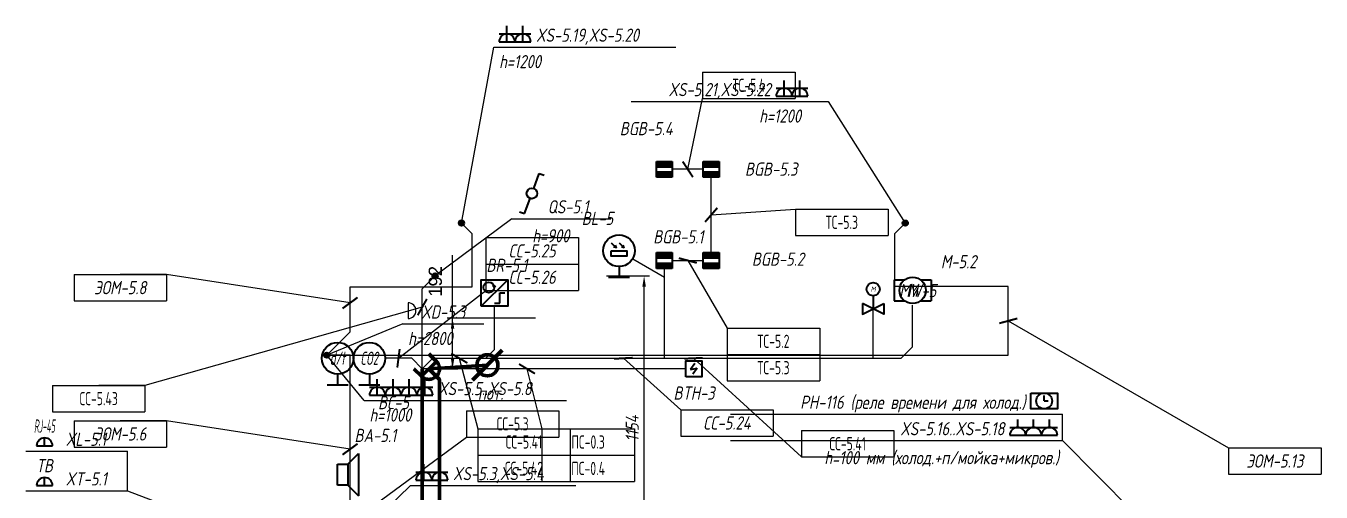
# Model space of a CAD drawing. Header units: millimetres. Extents: x -14566 to 16488, y -7315 to 17206.
# Drawn here: x 11392 to 16295, y 15442 to 17206 of the extents above; entities that cross this region are included whole.
import ezdxf
from ezdxf.enums import TextEntityAlignment as Align

# ---------------------------------------------------------------- set-up
doc = ezdxf.new("R2010")
doc.units = ezdxf.units.MM
doc.linetypes.add('DASHED', pattern=[19.05, 12.7, -6.35])
for name, color, linetype in [('02 Розетки', 7, 'Continuous'), ('04 Освещение', 7, 'Continuous'), ('05 Слаботочка', 7, 'Continuous'), ('06 Авт-ка климата', 7, 'Continuous'), ('07 Авт-ка общая', 7, 'Continuous'), ('08 Пож. и техн. сигн.', 7, 'Continuous'), ('09 ДСУП', 7, 'Continuous'), ('12 Трассы и коробки 220', 7, 'Continuous'), ('13 Трассы и коробки слаботочки', 7, 'Continuous'), ('14 Лотки', 7, 'Continuous')]:
    doc.layers.add(name, color=color, linetype=linetype)
doc.styles.add('GOST typeA', font='')
doc.styles.get("Standard").update_dxf_attribs({"font": 'arial.ttf'})
doc.styles.add('ГОСТ-ISOCPEUR', font='isocpeui.ttf', dxfattribs={"width": 0.8})
doc.styles.get('GOST typeA').set_extended_font_data('GOST type A')
doc.linetypes.add('220V_LINE', pattern='A,0.2,-0.05,["~220V",Standard,S=0.1,R=0,X=0,Y=-0.05],-0.4,0.1', length=0.75)
doc.dimstyles.new('ISO-25', dxfattribs={"dimtxt": 2.5, "dimasz": 2.5, "dimexe": 1.25, "dimexo": 0.625, "dimtad": 1, "dimtxsty": 'Standard', "dimcen": 2.5, "dimadec": 0, "dimazin": 0, "dimtfac": 1, "dimtmove": 0, "dimatfit": 3, "dimfxl": 1, "dimarcsym": 0})

# ---------------------------------------------------------------- blocks, each defined once
blk = doc.blocks.new('электродвигатель')
at = {"color": 0, "lineweight": -2}
for p, q in [((0, 4), (0, 0)), ((0, 4), (2, 4)), ((5, 4), (7, 4)), ((7, 4), (7, 0)), ((0, 0), (2, 0)), ((5, 0), (7, 0))]:
    blk.add_line(p, q, dxfattribs=at)
blk.add_circle((3.5, 2), 2.5, dxfattribs=at)
at = {"color": 0, "lineweight": -2, "style": 'ГОСТ-ISOCPEUR', "width": 0.8}
blk.add_text('M', height=2.5, rotation=360, dxfattribs=at).set_placement((3.5, 2), align=Align.MIDDLE_CENTER)
blk = doc.blocks.new('энкодер')
at = {"color": 0, "lineweight": -2}
for p, q in [((0, 0), (5, 5)), ((2.43, 3.56), (2.2, 3.9)), ((2.43, 3.56), (2.66, 3.9)), ((3.48, 0.56), (3.48, 2.56)), ((3.48, 2.56), (4.48, 2.56)), ((2.48, 0.56), (3.48, 0.56))]:
    blk.add_line(p, q, dxfattribs=at)
blk.add_lwpolyline([(0, 0), (0, 5), (5, 5), (5, 0)], close=True, dxfattribs=at)
blk.add_circle((1.43, 3.56), 1, dxfattribs=at)
blk = doc.blocks.new('дымовой')
at = {"color": 0, "lineweight": -2}
for p, q in [((-1.3, 2.5), (-2.11, 1.35)), ((-2.11, 1.35), (-0.89, 1.65)), ((-0.89, 1.65), (-1.71, 0.5))]:
    blk.add_line(p, q, dxfattribs=at)
blk.add_lwpolyline([(-3, 0), (-3, 3), (0, 3), (0, 0)], close=True, dxfattribs=at)
blk = doc.blocks.new('геркон')
at = {"lineweight": -2}
for points in [[(3, 2), (3, 3), (0, 3), (0, 2)], [(3, 0), (3, 1), (0, 1), (0, 0)]]:
    blk.add_hatch(color=0, dxfattribs=at).paths.add_polyline_path(points)
at = {"color": 0, "lineweight": -2}
for p, q in [((0, 0), (0, 3)), ((0, 3), (3, 3)), ((3, 3), (3, 0)), ((0, 2), (3, 2)), ((0, 1), (3, 1)), ((3, 0), (0, 0))]:
    blk.add_line(p, q, dxfattribs=at)
blk = doc.blocks.new('вентиль с электроприводом')
at = {"color": 0, "linetype": 'DASHED', "lineweight": -2}
blk.add_line((0, 2.5), (0, 0), dxfattribs=at)
at = {"color": 0, "lineweight": -2}
for points in [[(-2, 1), (-2, -1), (0, 0), (-2, 1)], [(2, 1), (2, -1), (0, 0), (2, 1)]]:
    blk.add_lwpolyline(points, dxfattribs=at)
blk.add_circle((0, 3.75), 1.25, dxfattribs=at)
at = {"color": 0, "lineweight": -2, "style": 'ГОСТ-ISOCPEUR', "width": 0.8}
blk.add_text('M', height=1, rotation=360, dxfattribs=at).set_placement((0, 3.75), align=Align.MIDDLE_CENTER)
blk = doc.blocks.new('розетка скрытая трехполюсная')
at = {"color": 0, "lineweight": -2}
for p, q in [((0, 0), (0, 3)), ((-1.5, 1.5), (1.5, 1.5)), ((-1.5, 0), (1.5, 0))]:
    blk.add_line(p, q, dxfattribs=at)
blk.add_arc((0, 0), 1.5, 0, 180, dxfattribs=at)
blk = doc.blocks.new('коробка коммутационная')
at = {"color": 0}
blk.add_line((0, 3), (0, 0), dxfattribs=at)
blk.add_arc((0, 1.5), 1.5, 270, 90, dxfattribs=at)
blk = doc.blocks.new('*T151')
at = {"layer": '02 Розетки', "color": 0, "lineweight": -2}
for p, q in [((0, 0), (350, 0)), ((0, 0), (0, -100)), ((350, 0), (350, -100)), ((0, -100), (350, -100))]:
    blk.add_line(p, q, dxfattribs=at)
at = {"layer": '02 Розетки', "color": 0, "insert": (175, -50), "char_height": 50, "width": 330, "attachment_point": 5, "style": 'ГОСТ-ISOCPEUR'}
blk.add_mtext('{ЭОМ-5.6}', dxfattribs=at)
blk = doc.blocks.new('*T152')
at = {"layer": '02 Розетки', "color": 0, "lineweight": -2}
for p, q in [((0, 0), (350, 0)), ((0, 0), (0, -100)), ((350, 0), (350, -100)), ((0, -100), (350, -100))]:
    blk.add_line(p, q, dxfattribs=at)
at = {"layer": '02 Розетки', "color": 0, "insert": (175, -50), "char_height": 50, "width": 330, "attachment_point": 5, "style": 'ГОСТ-ISOCPEUR'}
blk.add_mtext('{ЭОМ-5.8}', dxfattribs=at)
blk = doc.blocks.new('*T153')
at = {"layer": '02 Розетки', "color": 0, "lineweight": -2}
for p, q in [((0, 0), (350, 0)), ((0, 0), (0, -100)), ((350, 0), (350, -100)), ((0, -100), (350, -100))]:
    blk.add_line(p, q, dxfattribs=at)
at = {"layer": '02 Розетки', "color": 0, "insert": (175, -50), "char_height": 50, "width": 330, "attachment_point": 5, "style": 'ГОСТ-ISOCPEUR'}
blk.add_mtext('{ЭОМ-5.13}', dxfattribs=at)
blk = doc.blocks.new('кнопка жалюзи')
at = {"color": 0, "lineweight": -2}
for p, q in [((0.35, 0.94), (1.39, 3.78)), ((1.39, 3.78), (2.34, 3.45)), ((-1.39, -3.78), (-0.35, -0.94)), ((-2.34, -3.45), (-1.39, -3.78))]:
    blk.add_line(p, q, dxfattribs=at)
blk.add_circle((0, 0), 1, dxfattribs=at)
blk = doc.blocks.new('громкоговоритель')
at = {"color": 0, "lineweight": -2}
for p, q in [((2, 2), (4, 4)), ((4, 4), (4, -4)), ((0, -2), (0, 2)), ((0, 2), (2, 2)), ((2, 2), (2, -2)), ((2, -2), (0, -2)), ((2, -2), (4, -4))]:
    blk.add_line(p, q, dxfattribs=at)
blk = doc.blocks.new('розетка RJ-45')
at = {"color": 0, "lineweight": -2}
for p, q in [((-1.5, 0), (1.5, 0)), ((0, 0), (0, 1.5))]:
    blk.add_line(p, q, dxfattribs=at)
blk.add_arc((0, 0), 1.5, 0, 180, dxfattribs=at)
at = {"color": 0, "lineweight": -2, "style": 'ГОСТ-ISOCPEUR', "width": 0.4}
blk.add_text('RJ-45', height=2.5, dxfattribs=at).set_placement((0, 2.5), align=Align.CENTER)
blk = doc.blocks.new('розетка ТВ')
at = {"color": 0, "lineweight": -2}
for p, q in [((-1.5, 0), (1.5, 0)), ((0, 0), (0, 1.5))]:
    blk.add_line(p, q, dxfattribs=at)
blk.add_arc((0, 0), 1.5, 0, 180, dxfattribs=at)
at = {"color": 0, "lineweight": -2, "style": 'ГОСТ-ISOCPEUR', "width": 0.8}
blk.add_text('ТВ', height=2.5, dxfattribs=at).set_placement((0, 2.5), align=Align.CENTER)
blk = doc.blocks.new('*T315')
at = {"layer": '06 Авт-ка климата', "color": 0, "lineweight": -2}
for p, q in [((0, 0), (350, 0)), ((0, 0), (0, -100)), ((350, 0), (350, -100)), ((0, -100), (350, -100))]:
    blk.add_line(p, q, dxfattribs=at)
at = {"layer": '06 Авт-ка климата', "color": 0, "insert": (175, -50), "char_height": 50, "width": 330, "attachment_point": 5, "style": 'ГОСТ-ISOCPEUR'}
blk.add_mtext('{СС-5.24}', dxfattribs=at)
blk = doc.blocks.new('*T316')
at = {"layer": '06 Авт-ка климата', "color": 0, "lineweight": -2}
for p, q in [((0, 0), (350, 0)), ((0, 0), (0, -200)), ((350, 0), (350, -200)), ((0, -100), (350, -100)), ((0, -200), (350, -200))]:
    blk.add_line(p, q, dxfattribs=at)
at = {"layer": '06 Авт-ка климата', "color": 0, "char_height": 50, "width": 330, "attachment_point": 5, "style": 'ГОСТ-ISOCPEUR'}
for s, insert in [('{СС-5.25}', (175, -50)), ('{СС-5.26}', (175, -150))]:
    blk.add_mtext(s, dxfattribs=dict(at, insert=insert))
blk = doc.blocks.new('*T366')
at = {"layer": '05 Слаботочка', "color": 0, "lineweight": -2}
for p, q in [((0, 0), (350, 0)), ((0, 0), (0, -100)), ((350, 0), (350, -100)), ((0, -100), (350, -100))]:
    blk.add_line(p, q, dxfattribs=at)
at = {"layer": '05 Слаботочка', "color": 0, "insert": (175, -50), "char_height": 50, "width": 330, "attachment_point": 5, "style": 'GOST typeA'}
blk.add_mtext('{\\W0.8;СС-5.3}', dxfattribs=at)
blk = doc.blocks.new('*T393')
at = {"layer": '07 Авт-ка общая', "color": 0, "lineweight": -2}
for p, q in [((0, 0), (350, 0)), ((0, 0), (0, -100)), ((350, 0), (350, -100)), ((0, -100), (350, -100))]:
    blk.add_line(p, q, dxfattribs=at)
at = {"layer": '07 Авт-ка общая', "color": 0, "insert": (175, -50), "char_height": 50, "width": 330, "attachment_point": 5, "style": 'GOST typeA'}
blk.add_mtext('{\\W0.8;СС-5.41}', dxfattribs=at)
blk = doc.blocks.new('*T394')
at = {"layer": '07 Авт-ка общая', "color": 0, "lineweight": -2}
for p, q in [((0, 0), (350, 0)), ((0, 0), (0, -200)), ((350, 0), (350, -200)), ((0, -100), (350, -100)), ((0, -200), (350, -200))]:
    blk.add_line(p, q, dxfattribs=at)
at = {"layer": '07 Авт-ка общая', "color": 0, "char_height": 50, "width": 330, "attachment_point": 5, "style": 'GOST typeA'}
for s, insert in [('{\\W0.8;СС-5.41}', (175, -50)), ('{\\W0.8;СС-5.42}', (175, -150))]:
    blk.add_mtext(s, dxfattribs=dict(at, insert=insert))
blk = doc.blocks.new('*T395')
at = {"layer": '07 Авт-ка общая', "color": 0, "lineweight": -2}
for p, q in [((0, 0), (350, 0)), ((0, 0), (0, -100)), ((350, 0), (350, -100)), ((0, -100), (350, -100))]:
    blk.add_line(p, q, dxfattribs=at)
at = {"layer": '07 Авт-ка общая', "color": 0, "insert": (175, -50), "char_height": 50, "width": 330, "attachment_point": 5, "style": 'GOST typeA'}
blk.add_mtext('{\\W0.8;СС-5.43}', dxfattribs=at)
blk = doc.blocks.new('*T423')
at = {"layer": '08 Пож. и техн. сигн.', "color": 0, "lineweight": -2}
for p, q in [((0, 0), (350, 0)), ((0, 0), (0, -200)), ((350, 0), (350, -200)), ((0, -100), (350, -100)), ((0, -200), (350, -200))]:
    blk.add_line(p, q, dxfattribs=at)
at = {"layer": '08 Пож. и техн. сигн.', "color": 0, "char_height": 50, "width": 330, "attachment_point": 5, "style": 'GOST typeA'}
for s, insert in [('{\\W0.8;ПС-0.3}', (175, -50)), ('{\\W0.8;ПС-0.4}', (175, -150))]:
    blk.add_mtext(s, dxfattribs=dict(at, insert=insert))
blk = doc.blocks.new('*T450')
at = {"layer": '08 Пож. и техн. сигн.', "color": 0, "lineweight": -2}
for p, q in [((0, 0), (350, 0)), ((0, 0), (0, -200)), ((350, 0), (350, -200)), ((0, -100), (350, -100)), ((0, -200), (350, -200))]:
    blk.add_line(p, q, dxfattribs=at)
at = {"layer": '08 Пож. и техн. сигн.', "color": 0, "char_height": 50, "width": 330, "attachment_point": 5, "style": 'GOST typeA'}
for s, insert in [('{\\W0.8;ТС-5.2}', (175, -50)), ('{\\W0.8;ТС-5.3}', (175, -150))]:
    blk.add_mtext(s, dxfattribs=dict(at, insert=insert))
blk = doc.blocks.new('*T451')
at = {"layer": '08 Пож. и техн. сигн.', "color": 0, "lineweight": -2}
for p, q in [((0, 0), (350, 0)), ((0, 0), (0, -100)), ((350, 0), (350, -100)), ((0, -100), (350, -100))]:
    blk.add_line(p, q, dxfattribs=at)
at = {"layer": '08 Пож. и техн. сигн.', "color": 0, "insert": (175, -50), "char_height": 50, "width": 330, "attachment_point": 5, "style": 'GOST typeA'}
blk.add_mtext('{\\W0.8;ТС-5.3}', dxfattribs=at)
blk = doc.blocks.new('*T452')
at = {"layer": '08 Пож. и техн. сигн.', "color": 0, "lineweight": -2}
for p, q in [((0, 0), (350, 0)), ((0, 0), (0, -100)), ((350, 0), (350, -100)), ((0, -100), (350, -100))]:
    blk.add_line(p, q, dxfattribs=at)
at = {"layer": '08 Пож. и техн. сигн.', "color": 0, "insert": (175, -50), "char_height": 50, "width": 330, "attachment_point": 5, "style": 'GOST typeA'}
blk.add_mtext('{\\W0.8;ТС-5.4}', dxfattribs=at)
blk = doc.blocks.new('*D483')
at = {"layer": '14 Лотки', "color": 0, "lineweight": -2}
for p, q in [((13007.4, 15908.6), (13007.4, 16339.2)), ((13321.9, 16100.1), (12987.4, 16100.1)), ((13007.4, 15948.6), (13007.4, 16060.1)), ((12917.8, 15908.6), (13027.4, 15908.6))]:
    blk.add_line(p, q, dxfattribs=at)
at = {"layer": '14 Лотки', "color": 0}
for points in [[(13014.1, 16060.1), (13000.8, 16060.1), (13007.4, 16100.1)], [(13000.8, 15948.6), (13014.1, 15948.6), (13007.4, 15908.6)]]:
    blk.add_solid(points, dxfattribs=at)
at = {"layer": 'Defpoints', "color": 0, "transparency": 16777216}
for p in [(13007.4, 16100.1), (13321.9, 16100.1), (12917.8, 15908.6)]:
    blk.add_point(p, dxfattribs=at)
at = {"layer": '14 Лотки', "color": 0, "insert": (12942.4, 16239.6), "char_height": 50, "attachment_point": 5, "rotation": 90}
blk.add_mtext('192', dxfattribs=at)
blk = doc.blocks.new('фотоэлемент')
at = {"color": 0, "lineweight": -2}
for p, q in [((-1.48, 6.52), (-0.51, 5.55)), ((-0.51, 5.55), (-1.02, 5.74)), ((-0.51, 5.55), (-0.7, 6.06)), ((0.02, 6.52), (0.99, 5.55)), ((0.99, 5.55), (0.48, 5.74)), ((0.99, 5.55), (0.8, 6.06)), ((-2, 0), (2, 0)), ((0, 2), (0, 0))]:
    blk.add_line(p, q, dxfattribs=at)
blk.add_lwpolyline([(-1.5, 5), (1.5, 5), (1.5, 4), (-1.5, 4)], close=True, dxfattribs=at)
blk.add_circle((0, 5), 3, dxfattribs=at)
blk = doc.blocks.new('розетка открытая трехполюсная')
at = {"color": 0, "lineweight": -2}
for p, q in [((0, 1.5), (0, 3)), ((-1.5, 1.5), (1.5, 1.5)), ((-1.5, 0), (1.5, 0))]:
    blk.add_line(p, q, dxfattribs=at)
blk.add_arc((0, 0), 1.5, 0, 180, dxfattribs=at)
blk = doc.blocks.new('*D525')
at = {"layer": '04 Освещение', "color": 0, "lineweight": -2, "transparency": 16777216}
for p, q in [((13589.8, 16260.1), (13752.5, 16260.1)), ((13732.5, 15145.7), (13732.5, 16220.1)), ((13589.8, 15105.7), (13752.5, 15105.7))]:
    blk.add_line(p, q, dxfattribs=at)
at = {"layer": '04 Освещение', "color": 0, "transparency": 16777216}
for points in [[(13739.2, 16220.1), (13725.9, 16220.1), (13732.5, 16260.1)], [(13725.9, 15145.7), (13739.2, 15145.7), (13732.5, 15105.7)]]:
    blk.add_solid(points, dxfattribs=at)
at = {"layer": 'Defpoints', "color": 0, "transparency": 16777216}
for p in [(13589.8, 16260.1), (13732.5, 16260.1), (13589.8, 15105.7)]:
    blk.add_point(p, dxfattribs=at)
at = {"layer": '04 Освещение', "color": 0, "transparency": 16777216, "insert": (13687.5, 15682.9), "char_height": 50, "attachment_point": 5, "rotation": 90, "style": 'ГОСТ-ISOCPEUR'}
blk.add_mtext('1154', dxfattribs=at)
blk = doc.blocks.new('зажим')
at = {"layer": '09 ДСУП', "color": 0, "lineweight": -2}
for p, q in [((28.3, 28.3), (0, 56.6)), ((-28.3, -28.3), (-56.6, 0)), ((28.3, 28.3), (-28.3, -28.3))]:
    blk.add_line(p, q, dxfattribs=at)
blk.add_arc((0, 0), 40, 225, 45, dxfattribs=at)
blk = doc.blocks.new('клемма')
at = {"layer": '09 ДСУП', "color": 0, "lineweight": -2}
blk.add_line((56.6, 56.6), (-56.6, -56.6), dxfattribs=at)
blk.add_circle((0, 0), 40, dxfattribs=at)
blk = doc.blocks.new('датчик CO2')
at = {"color": 0, "lineweight": -2}
for p, q in [((-2, 0), (2, 0)), ((0, 2), (0, 0))]:
    blk.add_line(p, q, dxfattribs=at)
blk.add_circle((0, 5), 3, dxfattribs=at)
at = {"color": 0, "lineweight": -2, "style": 'ГОСТ-ISOCPEUR', "width": 0.6}
blk.add_text('CO2', height=2.5, rotation=360, dxfattribs=at).set_placement((-0.01, 5), align=Align.MIDDLE_CENTER)
blk = doc.blocks.new('датчик температуры и влажности')
at = {"color": 0, "lineweight": -2}
for p, q in [((-2, 0), (2, 0)), ((0, 2), (0, 0))]:
    blk.add_line(p, q, dxfattribs=at)
blk.add_circle((0, 5), 3, dxfattribs=at)
at = {"color": 0, "lineweight": -2, "style": 'ГОСТ-ISOCPEUR', "width": 0.6}
blk.add_text('d/t', height=2.5, rotation=360, dxfattribs=at).set_placement((-0.01, 5), align=Align.MIDDLE_CENTER)

msp = doc.modelspace()

# ---------------------------------------------------------------- hatches: boundary and pattern name
at = {"layer": '02 Розетки'}
for points in [[(13031.2, 16460.1, 1), (13051.2, 16460.1, 1)], [(14711.2, 16460.1, 1), (14731.2, 16460.1, 1)]]:
    msp.add_hatch(color=256, dxfattribs=at).paths.add_polyline_path(points)
at = {"layer": '07 Авт-ка общая'}
msp.add_hatch(color=256, dxfattribs=at).paths.add_polyline_path([(12931.2, 16260.1, 1), (12951.2, 16260.1, 1)])
at = {"layer": '12 Трассы и коробки 220'}
msp.add_hatch(color=256, dxfattribs=at).paths.add_polyline_path([(12521.2, 15960.1, 1), (12541.2, 15960.1, 1)])

# ---------------------------------------------------------------- linework, layer by layer
at = {"layer": '02 Розетки'}
for p, q in [((13041.2, 16460.1), (13163.5, 17126.1)), ((13163.5, 17126.1), (13852.4, 17126.1)), ((13684.1, 16920.2), (14428.9, 16920.2)), ((14428.9, 16920.2), (14721.2, 16460.1)), ((12672.6, 15788.9), (12531.2, 15960.1)), ((12672.6, 15788.9), (13439.3, 15788.9)), ((14059.7, 15737.1), (15316.8, 15737.1)), ((15316.8, 15637.1), (15316.8, 15737.1)), ((14059.7, 15637.1), (15316.8, 15637.1)), ((15316.8, 15637.1), (15581.2, 15370)), ((12848.2, 15467.3), (12531.2, 15160.6)), ((12848.2, 15467.3), (13474.2, 15467.3))]:
    msp.add_line(p, q, dxfattribs=at)
at = {"layer": '02 Розетки', "color": 1, "lineweight": 40}
for q in [(15246.8, 15807.1), (15261.8, 15787.1)]:
    msp.add_line((15246.8, 15787.1), q, dxfattribs=at)
at = {"layer": '02 Розетки', "linetype": '220V_LINE', "ltscale": 200, "flags": 128}
for points in [[(12531.2, 15960.1), (12619.4, 16048.3), (12619.4, 16219.2), (13082.2, 16219.2), (13082.2, 16419.2), (13041.2, 16460.1)], [(12531.2, 15960.1), (15111.2, 15960.1), (15111.2, 16220.1), (14681.2, 16220.1), (14681.2, 16420.1), (14721.2, 16460.1)]]:
    msp.add_lwpolyline(points, dxfattribs=at)
at = {"layer": '02 Розетки', "color": 1, "lineweight": 40, "flags": 128}
msp.add_lwpolyline([(15196.8, 15817.1), (15296.8, 15817.1), (15296.8, 15757.1), (15196.8, 15757.1)], close=True, dxfattribs=at)
at = {"layer": '02 Розетки', "lineweight": 40}
for centre in [(13041.2, 16460.1), (14721.2, 16460.1)]:
    msp.add_circle(centre, 10, dxfattribs=at)
at = {"layer": '02 Розетки', "color": 1, "lineweight": 40}
msp.add_circle((15246.8, 15787.1), 30, dxfattribs=at)
at = {"layer": '05 Слаботочка'}
for p, q in [((11392.4, 15597.2), (11776.6, 15597.2)), ((11776.6, 15447.2), (11776.6, 15597.2)), ((11392.4, 15447.2), (11776.6, 15447.2)), ((11776.6, 15447.2), (12531.2, 15160.6))]:
    msp.add_line(p, q, dxfattribs=at)
at = {"layer": '06 Авт-ка климата'}
for points in [[(12892.8, 15908.6), (12932.8, 15948.6), (14599.7, 15948.6), (14599.7, 16135.3)], [(12892.8, 15908.6), (12852.8, 15948.6), (12752.5, 15948.6)]]:
    msp.add_lwpolyline(points, dxfattribs=at)
at = {"layer": '07 Авт-ка общая'}
for p, q in [((13232.4, 16476.7), (12941.2, 16260.1)), ((13232.4, 16476.7), (13606.6, 16476.7)), ((13166.2, 15981.6), (13166.2, 16145.6)), ((14748.9, 15991.6), (14748.9, 16150.1))]:
    msp.add_line(p, q, dxfattribs=at)
for points in [[(12892.8, 15908.6), (12892.8, 16211.7), (12941.2, 16260.1)], [(13133.2, 15948.6), (14705.9, 15948.6), (14748.9, 15991.6)], [(12892.8, 15908.6), (12932.8, 15948.6), (13133.2, 15948.6), (13166.2, 15981.6)]]:
    msp.add_lwpolyline(points, dxfattribs=at)
at = {"layer": '07 Авт-ка общая', "lineweight": 40}
msp.add_circle((12941.2, 16260.1), 10, dxfattribs=at)
at = {"layer": '08 Пож. и техн. сигн.'}
msp.add_line((13689.4, 16325.3), (13809.3, 16255.5), dxfattribs=at)
at = {"layer": '08 Пож. и техн. сигн.', "color": 1}
msp.add_line((13890.8, 15908.6), (12892.8, 15908.6), dxfattribs=at)
at = {"layer": '08 Пож. и техн. сигн.'}
for points in [[(13956.5, 16663.5), (13839.3, 16663.5)], [(13986.5, 16348.5), (13986.5, 16633.5)], [(12892.8, 15908.6), (12932.8, 15948.6), (13809.3, 15948.6), (13809.3, 16288.5)], [(13839.3, 16318.5), (13956.5, 16318.5)]]:
    msp.add_lwpolyline(points, dxfattribs=at)
at = {"layer": '09 ДСУП', "color": 3, "lineweight": 100}
msp.add_line((12917.8, 15908.6), (13139.2, 15922.1), dxfattribs=at)
msp.add_lwpolyline([(13501.2, 8724.9), (13501.2, 9294.5), (12751.2, 10044.5), (12751.2, 10747.2), (12691.2, 10807.2), (12691.2, 13095.8), (12957.8, 13362.4), (12957.8, 15868.6), (12917.8, 15908.6)], dxfattribs=at)
at = {"layer": '12 Трассы и коробки 220'}
for q in [(12531.2, 15960.1), (13126.3, 16078.6)]:
    msp.add_line((12819, 16078.6), q, dxfattribs=at)
at = {"layer": '12 Трассы и коробки 220', "linetype": '220V_LINE', "ltscale": 200, "flags": 128}
msp.add_lwpolyline([(12531.2, 15160.6), (12619.4, 15248.8), (12619.4, 15960.1), (12531.2, 15960.1)], dxfattribs=at)
at = {"layer": '12 Трассы и коробки 220', "lineweight": 40}
msp.add_circle((12531.2, 15960.1), 10, dxfattribs=at)
at = {"layer": '13 Трассы и коробки слаботочки', "lineweight": 100}
msp.add_lwpolyline([(12598.5, 10036.5), (12598.5, 13128.9), (12892.8, 13423.2), (12892.8, 15908.6)], dxfattribs=at)

# ---------------------------------------------------------------- block references
for name, p in [('*T452', (13954.1, 17031.2)), ('*T451', (14306.2, 16513.1)), ('*T316', (13133.9, 16405)), ('*T152', (11574.6, 16265.8)), ('*T450', (14047.2, 16062.9)), ('*T395', (11492.9, 15846)), ('*T366', (13060, 15750.2)), ('*T315', (13871.2, 15753.7)), ('*T151', (11574.6, 15712.3)), ('*T394', (13102.7, 15682)), ('*T423', (13345.6, 15681.7)), ('*T393', (14328.1, 15675.1)), ('*T153', (15945.2, 15609.8))]:
    msp.add_blockref(name, p)
at = {"layer": '02 Розетки', "color": 1, "lineweight": 40, "xscale": 20, "yscale": 20, "zscale": 20}
for name, p in [('розетка скрытая трехполюсная', (13213.5, 17146.1)), ('розетка скрытая трехполюсная', (13273.5, 17146.1)), ('розетка скрытая трехполюсная', (14262.2, 16940.2)), ('розетка скрытая трехполюсная', (14322.2, 16940.2)), ('розетка скрытая трехполюсная', (12722.6, 15808.9)), ('розетка скрытая трехполюсная', (12782.6, 15808.9)), ('розетка скрытая трехполюсная', (12842.6, 15808.9)), ('розетка скрытая трехполюсная', (12902.6, 15808.9)), ('розетка открытая трехполюсная', (15146.8, 15657.1)), ('розетка открытая трехполюсная', (15206.8, 15657.1)), ('розетка открытая трехполюсная', (15266.8, 15657.1)), ('розетка скрытая трехполюсная', (12899, 15487.3)), ('розетка скрытая трехполюсная', (12959, 15487.3))]:
    msp.add_blockref(name, p, dxfattribs=at)
at = {"layer": '05 Слаботочка', "color": 6, "lineweight": 40, "xscale": 20, "yscale": 20, "zscale": 20}
for name, p in [('розетка RJ-45', (11463.1, 15617.2)), ('розетка ТВ', (11463.1, 15467.2))]:
    msp.add_blockref(name, p, dxfattribs=at)
at = {"layer": '05 Слаботочка', "lineweight": 40, "xscale": 20, "yscale": 20, "zscale": 20}
msp.add_blockref('громкоговоритель', (12571.3, 15508.1), dxfattribs=at)
at = {"layer": '06 Авт-ка климата', "color": 2, "lineweight": 40, "xscale": 20, "yscale": 20, "zscale": 20}
msp.add_blockref('вентиль с электроприводом', (14599.7, 16135.3), dxfattribs=at)
at = {"layer": '06 Авт-ка климата', "lineweight": 40, "xscale": 20, "yscale": 20, "zscale": 20}
for name, p in [('датчик температуры и влажности', (12572.5, 15848.6)), ('датчик CO2', (12692.5, 15848.6))]:
    msp.add_blockref(name, p, dxfattribs=at)
at = {"layer": '07 Авт-ка общая', "lineweight": 40, "xscale": 20, "yscale": 20, "zscale": 20}
for name, p in [('кнопка жалюзи', (13307.9, 16572.2)), ('энкодер', (13116.2, 16145.6)), ('электродвигатель', (14678.9, 16165.6))]:
    msp.add_blockref(name, p, dxfattribs=at)
at = {"layer": '08 Пож. и техн. сигн.', "lineweight": 40, "xscale": 20, "yscale": 20, "zscale": 20}
for name, p in [('геркон', (13779.3, 16633.5)), ('геркон', (13956.5, 16633.5)), ('фотоэлемент', (13637.6, 16255.5)), ('геркон', (13779.3, 16288.5)), ('геркон', (13956.5, 16288.5))]:
    msp.add_blockref(name, p, dxfattribs=at)
at = {"layer": '08 Пож. и техн. сигн.', "color": 1, "lineweight": 40, "xscale": 20, "yscale": 20, "zscale": 20}
msp.add_blockref('дымовой', (13950.8, 15878.6), dxfattribs=at)
at = {"layer": '09 ДСУП', "lineweight": 100}
for name, p in [('зажим', (12917.8, 15908.6)), ('клемма', (13139.2, 15922.1))]:
    msp.add_blockref(name, p, dxfattribs=at)
at = {"layer": '12 Трассы и коробки 220', "xscale": 20, "yscale": 20, "zscale": 20}
msp.add_blockref('коробка коммутационная', (12839, 16098.6), dxfattribs=at)

# ---------------------------------------------------------------- texts
at = {"layer": '02 Розетки', "linetype": 'Continuous', "style": 'ГОСТ-ISOCPEUR', "width": 0.8}
for s, p in [('XS-5.19,XS-5.20', (13323.5, 17146.1)), ('h=1200', (13183.5, 17046)), ('h=1200', (14167.9, 16840.2)), ('XS-5.5..XS-5.8', (12952.6, 15808.9)), ('h=1000', (12692.6, 15708.9)), ('XS-5.3,XS-5.4', (13009, 15487.3))]:
    msp.add_text(s, height=50, dxfattribs=at).set_placement(p)
for s, p in [('XS-5.21,XS-5.22', (14212.2, 16940.2)), ('РН-116 (реле времени для холод.)', (15176.8, 15757.1)), ('XS-5.16..XS-5.18', (15096.8, 15657.1)), ('h=100 мм (холод.+п/мойка+микров.)', (15303.6, 15547.5))]:
    msp.add_text(s, height=50, dxfattribs=at).set_placement(p, align=Align.RIGHT)
at = {"layer": '05 Слаботочка', "linetype": 'Continuous', "style": 'ГОСТ-ISOCPEUR', "width": 0.8}
for s, p in [('XL-5.1', (11543.1, 15617.2)), ('XT-5.1', (11543.1, 15467.2))]:
    msp.add_text(s, height=50, dxfattribs=at).set_placement(p)
msp.add_text('BA-5.1', height=50, dxfattribs=at).set_placement((12794.5, 15631.6), align=Align.RIGHT)
at = {"layer": '06 Авт-ка климата', "linetype": 'Continuous', "style": 'ГОСТ-ISOCPEUR', "width": 0.8}
for s, p in [('MW-5', (14838.7, 16179.7)), ('BС-5', (12842.7, 15755.9))]:
    msp.add_text(s, height=50, dxfattribs=at).set_placement(p, align=Align.RIGHT)
at = {"layer": '07 Авт-ка общая', "linetype": 'Continuous', "style": 'ГОСТ-ISOCPEUR', "width": 0.8}
msp.add_text('QS-5.1', height=50, dxfattribs=at).set_placement((13367.4, 16496.7))
for s, p in [('h=900', (13450, 16387.1)), ('M-5.2', (14990.6, 16289)), ('BR-5.1', (13290.7, 16275.3))]:
    msp.add_text(s, height=50, dxfattribs=at).set_placement(p, align=Align.RIGHT)
at = {"layer": '08 Пож. и техн. сигн.', "linetype": 'Continuous', "style": 'ГОСТ-ISOCPEUR', "width": 0.8}
for s, p in [('BGB-5.4', (13840.9, 16792.6)), ('BGB-5.3', (14312.9, 16639.2)), ('BL-5', (13615.6, 16452.8)), ('BGB-5.1', (13957.4, 16383.2)), ('BGB-5.2', (14338.2, 16298.6)), ('BTH-3', (13999.4, 15791.8))]:
    msp.add_text(s, height=50, dxfattribs=at).set_placement(p, align=Align.RIGHT)
at = {"layer": '09 ДСУП', "linetype": 'Continuous', "style": 'ГОСТ-ISOCPEUR', "width": 0.8}
msp.add_text('пот.', height=50, dxfattribs=at).set_placement((13103.4, 15791.5))
at = {"layer": '12 Трассы и коробки 220', "linetype": 'Continuous', "style": 'ГОСТ-ISOCPEUR', "width": 0.8}
for s, p in [('XD-5.3', (12889, 16098.6)), ('h=2800', (12839, 15998.5))]:
    msp.add_text(s, height=50, dxfattribs=at).set_placement(p)

# ---------------------------------------------------------------- dimensions: what is measured, and where the dimension line sits
at = {"layer": '04 Освещение', "color": 3}
dim = msp.add_linear_dim(base=(13732.5, 16260.1), p1=(13589.8, 15105.7), p2=(13589.8, 16260.1), angle=90, dimstyle='ISO-25', override={"dimtxt": 50, "dimasz": 40, "dimexe": 20, "dimexo": 0, "dimgap": 20, "dimdec": 0, "dimtxsty": 'ГОСТ-ISOCPEUR'}, dxfattribs=at)
dim.commit()
dim.dimension.update_dxf_attribs({"geometry": '*D525', "text_midpoint": (13687.5, 15682.9)})
at = {"layer": '14 Лотки'}
dim = msp.add_linear_dim(base=(13007.4376829, 16100.1152621), p1=(12917.8484776, 15908.6152621), p2=(13321.8594026, 16100.1152621), angle=90, dimstyle='ISO-25', override={"dimtxt": 50, "dimasz": 40, "dimexe": 20, "dimexo": 0, "dimgap": 40, "dimdec": 0}, dxfattribs=at)
dim.commit()
dim.dimension.update_dxf_attribs({"geometry": '*D483', "text_midpoint": (12942.4376829, 16239.6390716)})

# ---------------------------------------------------------------- leaders
at = {"layer": '02 Розетки'}
for points in [[(12619.4, 16157.9), (11924.6, 16265.8), (11749.6, 16265.8)], [(15111.2, 16090.1), (15945.2, 15609.8), (16120.2, 15609.8)], [(12619.4, 15604.4), (11924.6, 15712.3), (11749.6, 15712.3)]]:
    msp.add_leader(points, dimstyle='ISO-25', override={"dimasz": 50, "dimgap": 1, "dimtad": 0, "dimldrblk": 'ArchTick'}, dxfattribs=at)
at = {"layer": '05 Слаботочка'}
msp.add_leader([(12667, 15360.1), (13060, 15650.2), (13235, 15650.2)], dimstyle='ISO-25', override={"dimasz": 50, "dimgap": 1, "dimtad": 0, "dimldrblk": 'ArchTick'}, dxfattribs=at)
at = {"layer": '06 Авт-ка климата'}
for points in [[(12802.7, 15948.6), (13133.9, 16205), (13308.9, 16205)], [(13654.1, 15948.6), (13871.2, 15753.7), (14046.2, 15753.7)]]:
    msp.add_leader(points, dimstyle='ISO-25', override={"dimasz": 50, "dimgap": 1, "dimtad": 0, "dimldrblk": 'ArchTick'}, dxfattribs=at)
at = {"layer": '07 Авт-ка общая'}
for points in [[(12892.8, 16142.2), (11842.9, 15846), (11667.9, 15846)], [(13033, 15948.6), (13102.7, 15682), (13277.7, 15682)], [(13919.5, 15948.6), (14328.1, 15575.1), (14503.1, 15575.1)]]:
    msp.add_leader(points, dimstyle='ISO-25', override={"dimasz": 50, "dimgap": 1, "dimtad": 0, "dimldrblk": 'ArchTick'}, dxfattribs=at)
at = {"layer": '08 Пож. и техн. сигн.'}
for points in [[(13897.9, 16663.5), (13954.1, 16931.2), (14129.1, 16931.2)], [(13986.5, 16491), (14306.2, 16513.1), (14481.2, 16513.1)], [(13897.9, 16318.5), (14047.2, 16062.9), (14222.2, 16062.9)], [(13289.2, 15908.6), (13345.6, 15681.7), (13520.6, 15681.7)]]:
    msp.add_leader(points, dimstyle='ISO-25', override={"dimasz": 50, "dimgap": 1, "dimtad": 0, "dimldrblk": 'ArchTick'}, dxfattribs=at)

doc.saveas('drawing.dxf')
